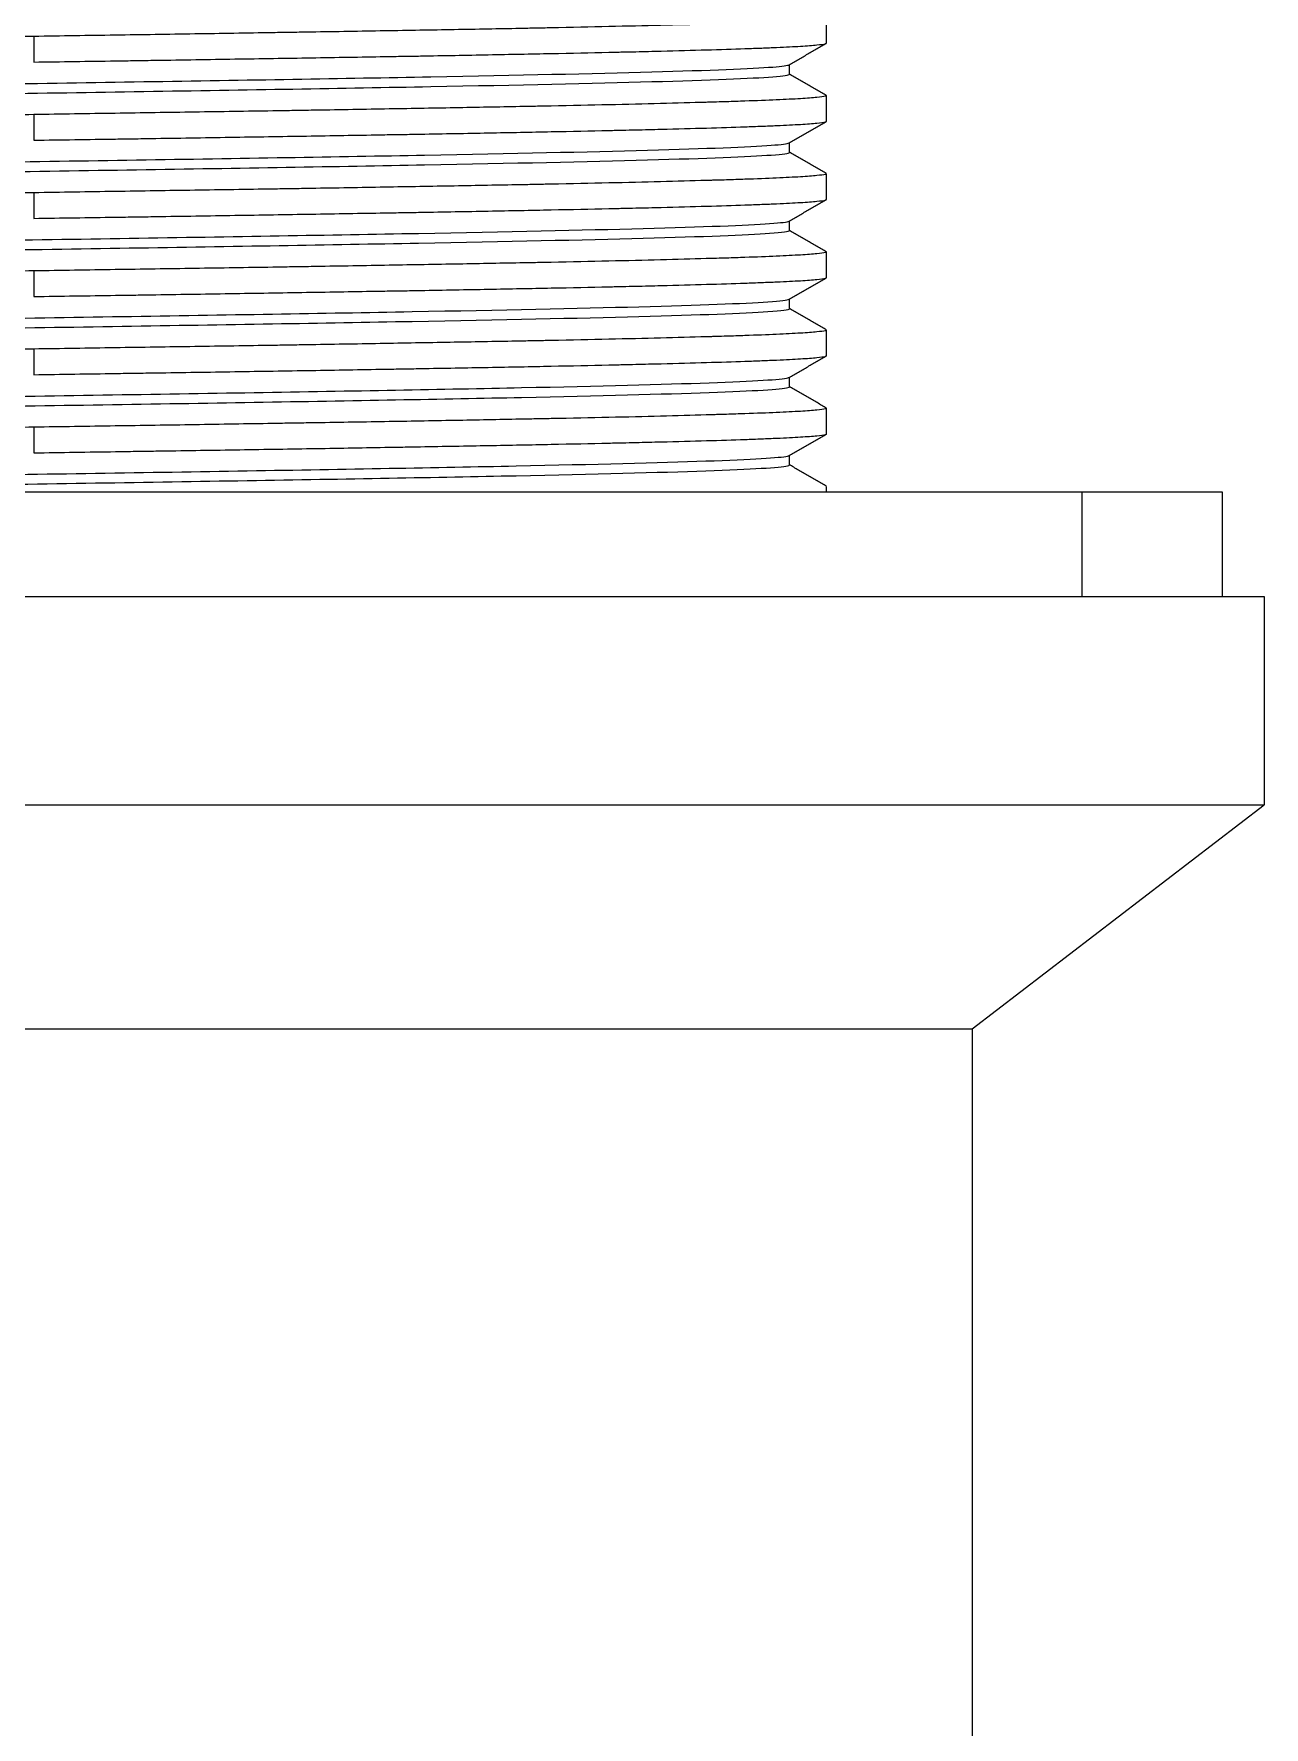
# Model space of a CAD drawing. Extents: x 16036 to 31646, y -36012 to -17126.
# Drawn here: x 16530.76 to 16554.36, y -17747.47 to -17714.97 of the extents above; entities that cross this region are included whole.
import ezdxf

# ---------------------------------------------------------------- set-up
doc = ezdxf.new("R2010")
doc.units = 0
doc.header["$MEASUREMENT"] = 0
doc.layers.get('0').update_dxf_attribs({"color": 3, "linetype": 'CONTINUOUS'})

msp = doc.modelspace()

# ---------------------------------------------------------------- linework, layer by layer
at = {"linetype": 'Continuous', "lineweight": 18}
for p, q in [((16545.964, -17715.145), (16545.964, -17714.653)), ((16545.964, -17716.645), (16545.964, -17716.153)), ((16545.251, -17717.239), (16545.248, -17717.237)), ((16545.964, -17718.145), (16545.964, -17717.653)), ((16545.964, -17719.645), (16545.964, -17719.153)), ((16545.964, -17721.145), (16545.964, -17720.653)), ((16545.964, -17722.645), (16545.964, -17722.153)), ((16545.964, -17723.764), (16545.964, -17723.653)), ((16550.873, -17723.764), (16506.564, -17723.764)), ((16553.564, -17723.764), (16550.873, -17723.764)), ((16553.564, -17725.764), (16553.564, -17723.764)), ((16505.764, -17725.764), (16554.364, -17725.764)), ((16554.364, -17725.764), (16554.364, -17729.764)), ((16505.764, -17729.764), (16554.364, -17729.764)), ((16548.764, -17734.064), (16554.364, -17729.764)), ((16511.364, -17734.064), (16548.764, -17734.064)), ((16548.764, -17734.064), (16548.764, -17748.064))]:
    msp.add_line(p, q, dxfattribs=at)
at = {"linetype": 'Continuous', "lineweight": 13}
for p, q in [((16530.755, -17715.018), (16530.755, -17715.51)), ((16530.755, -17716.518), (16530.755, -17717.01)), ((16530.755, -17718.018), (16530.755, -17718.51)), ((16530.755, -17719.518), (16530.755, -17720.01)), ((16530.755, -17721.018), (16530.755, -17721.51)), ((16530.755, -17722.518), (16530.755, -17723.01)), ((16550.873, -17725.764), (16550.873, -17723.764))]:
    msp.add_line(p, q, dxfattribs=at)
at = {"linetype": 'Continuous', "lineweight": 18}
for points, knots in [([(16545.964, -17714.653), (16545.964, -17714.657), (16545.956, -17714.662), (16545.912, -17714.674), (16545.858, -17714.682), (16545.739, -17714.694), (16545.693, -17714.698), (16545.588, -17714.706), (16545.529, -17714.71), (16545.334, -17714.721), (16545.18, -17714.729), (16544.826, -17714.744), (16544.625, -17714.752), (16544.288, -17714.764), (16544.17, -17714.768), (16543.984, -17714.774), (16543.888, -17714.777), (16543.79, -17714.78), (16543.723, -17714.782), (16543.689, -17714.783), (16543.383, -17714.792), (16543.091, -17714.799), (16542.468, -17714.815), (16542.137, -17714.822), (16541.438, -17714.838), (16541.069, -17714.846), (16540.583, -17714.856), (16540.484, -17714.858), (16540.285, -17714.862), (16540.184, -17714.864), (16539.879, -17714.87), (16539.672, -17714.874), (16539.042, -17714.885), (16538.177, -17714.901), (16537.26, -17714.916), (16536.554, -17714.928), (16536.315, -17714.931), (16535.953, -17714.937), (16535.831, -17714.939), (16535.647, -17714.942), (16535.585, -17714.943), (16535.462, -17714.945), (16535.4, -17714.946), (16534.845, -17714.955), (16534.346, -17714.963), (16533.337, -17714.979), (16532.828, -17714.987), (16531.799, -17715.002), (16531.28, -17715.01), (16530.755, -17715.018)], [0, 0, 0, 0, 0.03602, 0.03602, 0.100285, 0.100285, 0.132418, 0.132418, 0.164551, 0.164551, 0.228816, 0.228816, 0.293081, 0.293081, 0.325214, 0.325214, 0.34128, 0.349314, 0.349314, 0.357347, 0.357347, 0.421612, 0.421612, 0.485877, 0.485877, 0.550143, 0.550143, 0.566209, 0.566209, 0.582275, 0.582275, 0.614408, 0.614408, 0.678673, 0.742939, 0.742939, 0.775071, 0.775071, 0.791138, 0.791138, 0.799171, 0.799171, 0.807204, 0.807204, 0.871469, 0.871469, 0.935735, 0.935735, 1, 1, 1, 1]), ([(16530.755, -17715.018), (16530.25, -17715.025), (16529.745, -17715.033), (16529.115, -17715.042), (16528.989, -17715.044), (16528.737, -17715.048), (16528.611, -17715.05), (16528.234, -17715.056), (16527.985, -17715.06), (16527.241, -17715.071), (16526.261, -17715.086), (16525.304, -17715.101), (16524.595, -17715.112), (16524.361, -17715.115), (16524.011, -17715.121), (16523.837, -17715.124), (16523.663, -17715.127), (16523.548, -17715.129), (16523.49, -17715.13), (16522.974, -17715.138), (16522.528, -17715.146), (16521.663, -17715.161), (16521.244, -17715.169), (16520.431, -17715.184), (16520.038, -17715.191), (16519.469, -17715.202), (16519.282, -17715.206), (16518.916, -17715.213), (16518.738, -17715.217), (16518.217, -17715.229), (16517.89, -17715.236), (16517.272, -17715.252), (16516.982, -17715.259), (16516.439, -17715.274), (16516.187, -17715.281), (16515.925, -17715.29), (16515.896, -17715.291), (16515.839, -17715.292), (16515.755, -17715.295), (16515.674, -17715.298), (16515.516, -17715.304), (16515.417, -17715.307), (16515.136, -17715.319), (16514.807, -17715.334), (16514.567, -17715.349), (16514.372, -17715.364), (16514.298, -17715.371), (16514.246, -17715.379)], [0, 0, 0, 0, 0.0625, 0.0625, 0.078125, 0.078125, 0.09375, 0.09375, 0.125, 0.125, 0.1875, 0.25, 0.25, 0.28125, 0.28125, 0.296875, 0.304687, 0.304687, 0.3125, 0.3125, 0.375, 0.375, 0.4375, 0.4375, 0.5, 0.5, 0.53125, 0.53125, 0.5625, 0.5625, 0.625, 0.625, 0.6875, 0.6875, 0.75, 0.75, 0.757812, 0.757812, 0.765625, 0.78125, 0.78125, 0.8125, 0.8125, 0.875, 0.9375, 0.9375, 1, 1, 1, 1]), ([(16530.755, -17715.51), (16531.28, -17715.502), (16531.802, -17715.494), (16532.45, -17715.485), (16532.58, -17715.483), (16532.774, -17715.48), (16532.839, -17715.479), (16532.968, -17715.477), (16533.29, -17715.472), (16533.608, -17715.467), (16534.366, -17715.455), (16535.359, -17715.439), (16536.319, -17715.424), (16537.025, -17715.412), (16537.259, -17715.408), (16537.606, -17715.402), (16537.721, -17715.4), (16537.95, -17715.397), (16538.063, -17715.395), (16538.626, -17715.385), (16539.059, -17715.377), (16539.894, -17715.361), (16540.296, -17715.353), (16541.068, -17715.338), (16541.437, -17715.33), (16541.835, -17715.321), (16541.879, -17715.32), (16541.967, -17715.318), (16542.01, -17715.317), (16542.139, -17715.314), (16542.393, -17715.309), (16542.635, -17715.303), (16543.102, -17715.291), (16543.392, -17715.283), (16543.929, -17715.268), (16544.176, -17715.26), (16544.513, -17715.248), (16544.621, -17715.244), (16544.773, -17715.238), (16544.822, -17715.236), (16544.918, -17715.232), (16544.964, -17715.23), (16545.187, -17715.221), (16545.34, -17715.213), (16545.596, -17715.198), (16545.7, -17715.19), (16545.858, -17715.174), (16545.912, -17715.166), (16545.944, -17715.157), (16545.947, -17715.156), (16545.953, -17715.154), (16545.96, -17715.151), (16545.964, -17715.148), (16545.964, -17715.145), (16545.964, -17715.145)], [0, 0, 0, 0, 0.064309, 0.064309, 0.080386, 0.080386, 0.088424, 0.088424, 0.096463, 0.128617, 0.128617, 0.192926, 0.257235, 0.257235, 0.289389, 0.289389, 0.305466, 0.305466, 0.321543, 0.321543, 0.385852, 0.385852, 0.45016, 0.45016, 0.514469, 0.514469, 0.522508, 0.522508, 0.530546, 0.530546, 0.546623, 0.578778, 0.578778, 0.643086, 0.643086, 0.707395, 0.707395, 0.739549, 0.739549, 0.755626, 0.755626, 0.771704, 0.771704, 0.836012, 0.836012, 0.900321, 0.900321, 0.964629, 0.964629, 0.972668, 0.972668, 0.980707, 0.996784, 1, 1, 1, 1]), ([(16514.875, -17716.306), (16514.875, -17716.291), (16515.14, -17716.245), (16516.996, -17716.168), (16521.249, -17716.074), (16526.848, -17715.98), (16532.938, -17715.886), (16538.589, -17715.792), (16542.939, -17715.698), (16544.891, -17715.622), (16545.225, -17715.576), (16545.248, -17715.562)], [0, 0, 0, 0, 0.05886, 0.185074, 0.311288, 0.437501, 0.563715, 0.689929, 0.816142, 0.942356, 1, 1, 1, 1]), ([(16514.881, -17716.486), (16514.902, -17716.474), (16515.192, -17716.43), (16516.996, -17716.355), (16521.249, -17716.261), (16526.848, -17716.168), (16532.938, -17716.074), (16538.589, -17715.98), (16542.939, -17715.886), (16544.943, -17715.807), (16545.253, -17715.759), (16545.253, -17715.743)], [0, 0, 0, 0, 0.050032, 0.176322, 0.302613, 0.428903, 0.555194, 0.681484, 0.807775, 0.934065, 1, 1, 1, 1]), ([(16545.964, -17716.154), (16545.964, -17716.158), (16545.956, -17716.162), (16545.912, -17716.174), (16545.858, -17716.182), (16545.739, -17716.193), (16545.693, -17716.197), (16545.588, -17716.205), (16545.529, -17716.209), (16545.334, -17716.221), (16545.18, -17716.229), (16544.826, -17716.245), (16544.625, -17716.252), (16544.288, -17716.264), (16544.17, -17716.268), (16543.984, -17716.274), (16543.888, -17716.277), (16543.79, -17716.279), (16543.723, -17716.281), (16543.689, -17716.282), (16543.383, -17716.291), (16543.091, -17716.299), (16542.468, -17716.315), (16542.137, -17716.323), (16541.438, -17716.338), (16541.069, -17716.346), (16540.583, -17716.356), (16540.484, -17716.358), (16540.285, -17716.362), (16540.184, -17716.364), (16539.879, -17716.369), (16539.672, -17716.373), (16539.042, -17716.385), (16538.609, -17716.393), (16537.718, -17716.408), (16537.26, -17716.416), (16536.554, -17716.428), (16536.315, -17716.432), (16535.953, -17716.438), (16535.831, -17716.44), (16535.647, -17716.443), (16535.585, -17716.444), (16535.462, -17716.446), (16535.4, -17716.447), (16534.845, -17716.455), (16534.346, -17716.463), (16533.337, -17716.478), (16532.828, -17716.486), (16531.799, -17716.502), (16531.28, -17716.51), (16530.755, -17716.518)], [0, 0, 0, 0, 0.03602, 0.03602, 0.100286, 0.100286, 0.132418, 0.132418, 0.164551, 0.164551, 0.228816, 0.228816, 0.293082, 0.293082, 0.325214, 0.325214, 0.341281, 0.349314, 0.349314, 0.357347, 0.357347, 0.421612, 0.421612, 0.485878, 0.485878, 0.550143, 0.550143, 0.566209, 0.566209, 0.582276, 0.582276, 0.614408, 0.614408, 0.678673, 0.678673, 0.742939, 0.742939, 0.775071, 0.775071, 0.791138, 0.791138, 0.799171, 0.799171, 0.807204, 0.807204, 0.871469, 0.871469, 0.935735, 0.935735, 1, 1, 1, 1]), ([(16530.755, -17716.518), (16530.231, -17716.526), (16529.707, -17716.534), (16529.052, -17716.544), (16528.922, -17716.546), (16528.725, -17716.548), (16528.66, -17716.549), (16528.529, -17716.551), (16528.204, -17716.556), (16527.88, -17716.561), (16527.109, -17716.573), (16526.602, -17716.58), (16525.599, -17716.596), (16525.104, -17716.604), (16524.371, -17716.616), (16524.129, -17716.62), (16523.767, -17716.626), (16523.647, -17716.628), (16523.408, -17716.632), (16523.289, -17716.634), (16522.7, -17716.643), (16522.243, -17716.651), (16521.358, -17716.666), (16520.929, -17716.674), (16520.1, -17716.69), (16519.7, -17716.698), (16519.266, -17716.707), (16519.218, -17716.708), (16519.123, -17716.71), (16519.075, -17716.711), (16518.933, -17716.714), (16518.654, -17716.72), (16518.387, -17716.725), (16517.867, -17716.737), (16517.541, -17716.745), (16516.929, -17716.76), (16516.644, -17716.768), (16516.246, -17716.779), (16516.119, -17716.783), (16515.936, -17716.789), (16515.876, -17716.791), (16515.759, -17716.795), (16515.703, -17716.797), (16515.428, -17716.807), (16515.232, -17716.815), (16514.889, -17716.831), (16514.742, -17716.838), (16514.495, -17716.853), (16514.397, -17716.861), (16514.313, -17716.87), (16514.305, -17716.871), (16514.288, -17716.873), (16514.264, -17716.876), (16514.216, -17716.883), (16514.19, -17716.889), (16514.169, -17716.897), (16514.164, -17716.9), (16514.164, -17716.904)], [0, 0, 0, 0, 0.060829, 0.060829, 0.076036, 0.076036, 0.08364, 0.08364, 0.091244, 0.121658, 0.121658, 0.182487, 0.182487, 0.243316, 0.243316, 0.273731, 0.273731, 0.288938, 0.288938, 0.304146, 0.304146, 0.364975, 0.364975, 0.425804, 0.425804, 0.486633, 0.486633, 0.494237, 0.494237, 0.50184, 0.50184, 0.517047, 0.547462, 0.547462, 0.608291, 0.608291, 0.66912, 0.66912, 0.699535, 0.699535, 0.714742, 0.714742, 0.729949, 0.729949, 0.790778, 0.790778, 0.851608, 0.851608, 0.912437, 0.912437, 0.92004, 0.92004, 0.927644, 0.942851, 0.973266, 0.973266, 1, 1, 1, 1]), ([(16530.755, -17717.01), (16531.28, -17717.002), (16531.802, -17716.994), (16532.45, -17716.985), (16532.58, -17716.983), (16532.774, -17716.98), (16532.839, -17716.979), (16532.968, -17716.977), (16533.29, -17716.972), (16533.608, -17716.967), (16534.366, -17716.955), (16535.359, -17716.939), (16536.319, -17716.924), (16537.025, -17716.912), (16537.259, -17716.908), (16537.606, -17716.902), (16537.721, -17716.9), (16537.95, -17716.897), (16538.063, -17716.895), (16538.626, -17716.885), (16539.059, -17716.877), (16539.894, -17716.861), (16540.296, -17716.853), (16541.068, -17716.838), (16541.437, -17716.83), (16541.835, -17716.821), (16541.879, -17716.82), (16541.967, -17716.818), (16542.01, -17716.817), (16542.139, -17716.814), (16542.393, -17716.809), (16542.635, -17716.803), (16543.102, -17716.791), (16543.392, -17716.783), (16543.929, -17716.768), (16544.176, -17716.76), (16544.513, -17716.748), (16544.621, -17716.744), (16544.773, -17716.738), (16544.822, -17716.736), (16544.918, -17716.732), (16544.964, -17716.73), (16545.187, -17716.721), (16545.34, -17716.713), (16545.596, -17716.698), (16545.7, -17716.69), (16545.858, -17716.674), (16545.912, -17716.666), (16545.944, -17716.657), (16545.947, -17716.656), (16545.953, -17716.654), (16545.96, -17716.651), (16545.964, -17716.648), (16545.964, -17716.645), (16545.964, -17716.645)], [0, 0, 0, 0, 0.064309, 0.064309, 0.080386, 0.080386, 0.088425, 0.088425, 0.096463, 0.128617, 0.128617, 0.192926, 0.257235, 0.257235, 0.289389, 0.289389, 0.305467, 0.305467, 0.321544, 0.321544, 0.385852, 0.385852, 0.450161, 0.450161, 0.51447, 0.51447, 0.522509, 0.522509, 0.530547, 0.530547, 0.546624, 0.578779, 0.578779, 0.643087, 0.643087, 0.707396, 0.707396, 0.739551, 0.739551, 0.755628, 0.755628, 0.771705, 0.771705, 0.836014, 0.836014, 0.900322, 0.900322, 0.964631, 0.964631, 0.97267, 0.97267, 0.980708, 0.996786, 1, 1, 1, 1]), ([(16514.875, -17717.806), (16514.875, -17717.792), (16515.122, -17717.747), (16516.917, -17717.67), (16521.13, -17717.576), (16526.706, -17717.482), (16532.795, -17717.388), (16538.468, -17717.295), (16542.857, -17717.201), (16544.866, -17717.123), (16545.221, -17717.077), (16545.247, -17717.062)], [0, 0, 0, 0, 0.055865, 0.182171, 0.308477, 0.434783, 0.561088, 0.687394, 0.8137, 0.940006, 1, 1, 1, 1]), ([(16514.881, -17717.986), (16514.901, -17717.975), (16515.174, -17717.932), (16516.917, -17717.858), (16521.13, -17717.764), (16526.706, -17717.67), (16532.795, -17717.576), (16538.468, -17717.482), (16542.857, -17717.388), (16544.924, -17717.308), (16545.253, -17717.26), (16545.253, -17717.243)], [0, 0, 0, 0, 0.046994, 0.173285, 0.299575, 0.425865, 0.552155, 0.678446, 0.804736, 0.931026, 1, 1, 1, 1]), ([(16545.964, -17717.654), (16545.964, -17717.658), (16545.956, -17717.662), (16545.912, -17717.674), (16545.858, -17717.682), (16545.739, -17717.693), (16545.693, -17717.697), (16545.588, -17717.705), (16545.529, -17717.709), (16545.334, -17717.721), (16545.18, -17717.729), (16544.826, -17717.745), (16544.625, -17717.752), (16544.288, -17717.764), (16544.17, -17717.768), (16543.984, -17717.774), (16543.888, -17717.777), (16543.79, -17717.779), (16543.723, -17717.781), (16543.689, -17717.782), (16543.383, -17717.791), (16543.091, -17717.799), (16542.468, -17717.815), (16542.137, -17717.823), (16541.438, -17717.838), (16541.069, -17717.846), (16540.583, -17717.856), (16540.484, -17717.858), (16540.285, -17717.862), (16540.184, -17717.864), (16539.879, -17717.869), (16539.672, -17717.873), (16539.042, -17717.885), (16538.609, -17717.892), (16537.718, -17717.908), (16537.26, -17717.916), (16536.554, -17717.928), (16536.315, -17717.932), (16535.953, -17717.938), (16535.831, -17717.94), (16535.647, -17717.943), (16535.585, -17717.944), (16535.462, -17717.946), (16535.4, -17717.947), (16534.845, -17717.956), (16534.346, -17717.963), (16533.337, -17717.978), (16532.828, -17717.986), (16531.799, -17718.002), (16531.28, -17718.01), (16530.755, -17718.018)], [0, 0, 0, 0, 0.036019, 0.036019, 0.100285, 0.100285, 0.132418, 0.132418, 0.16455, 0.16455, 0.228816, 0.228816, 0.293081, 0.293081, 0.325214, 0.325214, 0.34128, 0.349313, 0.349313, 0.357346, 0.357346, 0.421612, 0.421612, 0.485877, 0.485877, 0.550142, 0.550142, 0.566209, 0.566209, 0.582275, 0.582275, 0.614408, 0.614408, 0.678673, 0.678673, 0.742939, 0.742939, 0.775071, 0.775071, 0.791138, 0.791138, 0.799171, 0.799171, 0.807204, 0.807204, 0.871469, 0.871469, 0.935735, 0.935735, 1, 1, 1, 1]), ([(16530.755, -17718.018), (16530.231, -17718.026), (16529.707, -17718.034), (16529.052, -17718.044), (16528.922, -17718.046), (16528.725, -17718.049), (16528.66, -17718.049), (16528.529, -17718.051), (16528.204, -17718.056), (16527.88, -17718.061), (16527.109, -17718.073), (16526.602, -17718.08), (16525.599, -17718.096), (16525.104, -17718.104), (16524.371, -17718.116), (16524.129, -17718.12), (16523.767, -17718.126), (16523.647, -17718.128), (16523.408, -17718.132), (16523.289, -17718.134), (16522.7, -17718.143), (16522.243, -17718.151), (16521.358, -17718.166), (16520.929, -17718.174), (16520.1, -17718.19), (16519.7, -17718.198), (16519.266, -17718.207), (16519.218, -17718.208), (16519.123, -17718.21), (16519.075, -17718.211), (16518.933, -17718.214), (16518.654, -17718.22), (16518.387, -17718.225), (16517.867, -17718.237), (16517.541, -17718.245), (16516.929, -17718.26), (16516.644, -17718.268), (16516.246, -17718.279), (16516.119, -17718.283), (16515.936, -17718.289), (16515.876, -17718.291), (16515.759, -17718.295), (16515.703, -17718.297), (16515.428, -17718.307), (16515.232, -17718.315), (16514.889, -17718.331), (16514.742, -17718.338), (16514.495, -17718.354), (16514.397, -17718.361), (16514.313, -17718.37), (16514.305, -17718.371), (16514.288, -17718.373), (16514.264, -17718.376), (16514.216, -17718.383), (16514.19, -17718.389), (16514.169, -17718.397), (16514.164, -17718.4), (16514.164, -17718.404)], [0, 0, 0, 0, 0.060829, 0.060829, 0.076036, 0.076036, 0.08364, 0.08364, 0.091244, 0.121658, 0.121658, 0.182487, 0.182487, 0.243316, 0.243316, 0.273731, 0.273731, 0.288938, 0.288938, 0.304145, 0.304145, 0.364975, 0.364975, 0.425804, 0.425804, 0.486633, 0.486633, 0.494236, 0.494236, 0.50184, 0.50184, 0.517047, 0.547462, 0.547462, 0.608291, 0.608291, 0.66912, 0.66912, 0.699535, 0.699535, 0.714742, 0.714742, 0.729949, 0.729949, 0.790778, 0.790778, 0.851607, 0.851607, 0.912436, 0.912436, 0.92004, 0.92004, 0.927644, 0.942851, 0.973266, 0.973266, 1, 1, 1, 1]), ([(16530.755, -17718.51), (16531.28, -17718.502), (16531.802, -17718.494), (16532.45, -17718.485), (16532.58, -17718.483), (16532.774, -17718.48), (16532.839, -17718.479), (16532.968, -17718.477), (16533.29, -17718.472), (16533.608, -17718.467), (16534.366, -17718.455), (16535.359, -17718.439), (16536.319, -17718.424), (16537.025, -17718.412), (16537.259, -17718.408), (16537.606, -17718.402), (16537.721, -17718.4), (16537.95, -17718.397), (16538.063, -17718.395), (16538.626, -17718.385), (16539.059, -17718.377), (16539.894, -17718.361), (16540.296, -17718.353), (16541.068, -17718.338), (16541.437, -17718.33), (16541.835, -17718.321), (16541.879, -17718.32), (16541.967, -17718.318), (16542.01, -17718.317), (16542.139, -17718.314), (16542.393, -17718.309), (16542.635, -17718.303), (16543.102, -17718.291), (16543.392, -17718.283), (16543.929, -17718.268), (16544.176, -17718.26), (16544.513, -17718.248), (16544.621, -17718.244), (16544.773, -17718.238), (16544.822, -17718.236), (16544.918, -17718.232), (16544.964, -17718.23), (16545.187, -17718.221), (16545.34, -17718.213), (16545.596, -17718.198), (16545.7, -17718.19), (16545.858, -17718.174), (16545.912, -17718.166), (16545.944, -17718.157), (16545.947, -17718.156), (16545.953, -17718.154), (16545.96, -17718.151), (16545.964, -17718.148), (16545.964, -17718.145), (16545.964, -17718.145)], [0, 0, 0, 0, 0.064309, 0.064309, 0.080386, 0.080386, 0.088424, 0.088424, 0.096463, 0.128617, 0.128617, 0.192926, 0.257235, 0.257235, 0.289389, 0.289389, 0.305466, 0.305466, 0.321543, 0.321543, 0.385852, 0.385852, 0.450161, 0.450161, 0.51447, 0.51447, 0.522508, 0.522508, 0.530547, 0.530547, 0.546624, 0.578778, 0.578778, 0.643087, 0.643087, 0.707396, 0.707396, 0.73955, 0.73955, 0.755627, 0.755627, 0.771704, 0.771704, 0.836013, 0.836013, 0.900322, 0.900322, 0.96463, 0.96463, 0.972669, 0.972669, 0.980708, 0.996785, 1, 1, 1, 1]), ([(16514.875, -17719.305), (16514.875, -17719.292), (16515.106, -17719.248), (16516.84, -17719.172), (16521.011, -17719.078), (16526.565, -17718.985), (16532.652, -17718.891), (16538.345, -17718.797), (16542.773, -17718.703), (16544.849, -17718.625), (16545.221, -17718.578), (16545.248, -17718.562)], [0, 0, 0, 0, 0.052688, 0.178948, 0.305207, 0.431467, 0.557726, 0.683986, 0.810246, 0.936505, 1, 1, 1, 1]), ([(16514.881, -17719.486), (16514.9, -17719.475), (16515.156, -17719.433), (16516.84, -17719.36), (16521.011, -17719.266), (16526.565, -17719.172), (16532.652, -17719.078), (16538.345, -17718.984), (16542.773, -17718.89), (16544.905, -17718.81), (16545.253, -17718.761), (16545.253, -17718.743)], [0, 0, 0, 0, 0.043836, 0.170126, 0.296416, 0.422707, 0.548997, 0.675287, 0.801578, 0.927868, 1, 1, 1, 1]), ([(16545.964, -17719.154), (16545.964, -17719.158), (16545.956, -17719.162), (16545.912, -17719.174), (16545.858, -17719.182), (16545.739, -17719.193), (16545.693, -17719.197), (16545.588, -17719.205), (16545.529, -17719.209), (16545.334, -17719.221), (16545.18, -17719.229), (16544.826, -17719.245), (16544.625, -17719.252), (16544.288, -17719.264), (16544.17, -17719.268), (16543.984, -17719.274), (16543.888, -17719.277), (16543.79, -17719.28), (16543.723, -17719.281), (16543.689, -17719.282), (16543.383, -17719.291), (16543.091, -17719.299), (16542.468, -17719.315), (16542.137, -17719.323), (16541.438, -17719.338), (16541.069, -17719.346), (16540.583, -17719.356), (16540.484, -17719.358), (16540.285, -17719.362), (16540.184, -17719.364), (16539.879, -17719.369), (16539.672, -17719.373), (16539.042, -17719.385), (16538.609, -17719.392), (16537.718, -17719.408), (16537.26, -17719.416), (16536.554, -17719.428), (16536.315, -17719.432), (16535.953, -17719.438), (16535.831, -17719.44), (16535.647, -17719.443), (16535.585, -17719.444), (16535.462, -17719.446), (16535.4, -17719.447), (16534.845, -17719.456), (16534.346, -17719.463), (16533.337, -17719.479), (16532.828, -17719.486), (16531.799, -17719.502), (16531.28, -17719.51), (16530.755, -17719.518)], [0, 0, 0, 0, 0.036021, 0.036021, 0.100286, 0.100286, 0.132419, 0.132419, 0.164552, 0.164552, 0.228817, 0.228817, 0.293082, 0.293082, 0.325215, 0.325215, 0.341281, 0.349314, 0.349314, 0.357347, 0.357347, 0.421613, 0.421613, 0.485878, 0.485878, 0.550143, 0.550143, 0.566209, 0.566209, 0.582276, 0.582276, 0.614408, 0.614408, 0.678674, 0.678674, 0.742939, 0.742939, 0.775072, 0.775072, 0.791138, 0.791138, 0.799171, 0.799171, 0.807204, 0.807204, 0.871469, 0.871469, 0.935735, 0.935735, 1, 1, 1, 1]), ([(16530.755, -17719.518), (16530.231, -17719.526), (16529.707, -17719.534), (16529.052, -17719.544), (16528.922, -17719.546), (16528.725, -17719.549), (16528.66, -17719.55), (16528.529, -17719.551), (16528.204, -17719.556), (16527.88, -17719.561), (16527.109, -17719.573), (16526.602, -17719.58), (16525.599, -17719.596), (16525.104, -17719.604), (16524.371, -17719.616), (16524.129, -17719.62), (16523.767, -17719.626), (16523.647, -17719.628), (16523.408, -17719.632), (16523.289, -17719.634), (16522.7, -17719.643), (16522.243, -17719.651), (16521.358, -17719.666), (16520.929, -17719.674), (16520.1, -17719.69), (16519.7, -17719.698), (16519.266, -17719.707), (16519.218, -17719.708), (16519.123, -17719.71), (16519.075, -17719.711), (16518.933, -17719.714), (16518.654, -17719.72), (16518.387, -17719.725), (16517.867, -17719.737), (16517.541, -17719.745), (16516.929, -17719.76), (16516.644, -17719.768), (16516.246, -17719.779), (16516.119, -17719.783), (16515.936, -17719.789), (16515.876, -17719.791), (16515.759, -17719.795), (16515.703, -17719.797), (16515.428, -17719.807), (16515.232, -17719.815), (16514.889, -17719.831), (16514.742, -17719.838), (16514.495, -17719.854), (16514.397, -17719.861), (16514.313, -17719.87), (16514.305, -17719.871), (16514.288, -17719.873), (16514.264, -17719.876), (16514.216, -17719.883), (16514.19, -17719.889), (16514.169, -17719.897), (16514.164, -17719.9), (16514.164, -17719.903)], [0, 0, 0, 0, 0.060829, 0.060829, 0.076036, 0.076036, 0.08364, 0.08364, 0.091244, 0.121658, 0.121658, 0.182487, 0.182487, 0.243316, 0.243316, 0.273731, 0.273731, 0.288938, 0.288938, 0.304145, 0.304145, 0.364974, 0.364974, 0.425803, 0.425803, 0.486632, 0.486632, 0.494236, 0.494236, 0.50184, 0.50184, 0.517047, 0.547461, 0.547461, 0.608291, 0.608291, 0.66912, 0.66912, 0.699534, 0.699534, 0.714741, 0.714741, 0.729949, 0.729949, 0.790778, 0.790778, 0.851607, 0.851607, 0.912436, 0.912436, 0.920039, 0.920039, 0.927643, 0.94285, 0.973265, 0.973265, 1, 1, 1, 1]), ([(16530.755, -17720.01), (16531.28, -17720.002), (16531.802, -17719.994), (16532.45, -17719.985), (16532.58, -17719.983), (16532.774, -17719.98), (16532.839, -17719.979), (16532.968, -17719.977), (16533.29, -17719.972), (16533.608, -17719.967), (16534.366, -17719.955), (16535.359, -17719.939), (16536.319, -17719.924), (16537.025, -17719.912), (16537.259, -17719.908), (16537.606, -17719.902), (16537.721, -17719.901), (16537.95, -17719.897), (16538.063, -17719.895), (16538.626, -17719.885), (16539.059, -17719.877), (16539.894, -17719.861), (16540.296, -17719.853), (16541.068, -17719.838), (16541.437, -17719.83), (16541.835, -17719.821), (16541.879, -17719.82), (16541.967, -17719.818), (16542.01, -17719.817), (16542.139, -17719.814), (16542.393, -17719.809), (16542.635, -17719.803), (16543.102, -17719.791), (16543.392, -17719.783), (16543.929, -17719.768), (16544.176, -17719.76), (16544.513, -17719.748), (16544.621, -17719.744), (16544.773, -17719.738), (16544.822, -17719.736), (16544.918, -17719.732), (16544.964, -17719.73), (16545.187, -17719.721), (16545.34, -17719.713), (16545.596, -17719.698), (16545.7, -17719.69), (16545.858, -17719.674), (16545.912, -17719.666), (16545.944, -17719.657), (16545.947, -17719.656), (16545.953, -17719.654), (16545.96, -17719.651), (16545.964, -17719.648), (16545.964, -17719.645), (16545.964, -17719.645)], [0, 0, 0, 0, 0.064309, 0.064309, 0.080386, 0.080386, 0.088424, 0.088424, 0.096463, 0.128617, 0.128617, 0.192926, 0.257235, 0.257235, 0.289389, 0.289389, 0.305466, 0.305466, 0.321543, 0.321543, 0.385852, 0.385852, 0.450161, 0.450161, 0.51447, 0.51447, 0.522508, 0.522508, 0.530547, 0.530547, 0.546624, 0.578778, 0.578778, 0.643087, 0.643087, 0.707396, 0.707396, 0.73955, 0.73955, 0.755627, 0.755627, 0.771704, 0.771704, 0.836013, 0.836013, 0.900322, 0.900322, 0.96463, 0.96463, 0.972669, 0.972669, 0.980708, 0.996785, 1, 1, 1, 1]), ([(16522.277, -17720.559), (16523.592, -17720.535), (16526.892, -17720.48), (16532.509, -17720.393), (16538.222, -17720.299), (16542.689, -17720.205), (16544.827, -17720.126), (16545.22, -17720.078), (16545.248, -17720.062)], [0, 0, 0, 0, 0.145265, 0.334116, 0.522966, 0.711817, 0.900668, 1, 1, 1, 1]), ([(16522.277, -17720.746), (16523.592, -17720.722), (16526.892, -17720.667), (16532.509, -17720.58), (16538.222, -17720.486), (16542.689, -17720.393), (16544.884, -17720.311), (16545.253, -17720.262), (16545.253, -17720.243)], [0, 0, 0, 0, 0.143442, 0.329922, 0.516403, 0.702883, 0.889364, 1, 1, 1, 1]), ([(16545.964, -17720.653), (16545.964, -17720.658), (16545.956, -17720.662), (16545.912, -17720.674), (16545.858, -17720.682), (16545.739, -17720.693), (16545.693, -17720.697), (16545.588, -17720.705), (16545.529, -17720.709), (16545.334, -17720.721), (16545.18, -17720.729), (16544.826, -17720.745), (16544.625, -17720.752), (16544.288, -17720.764), (16544.17, -17720.768), (16543.984, -17720.774), (16543.888, -17720.777), (16543.79, -17720.78), (16543.723, -17720.781), (16543.689, -17720.782), (16543.383, -17720.791), (16543.091, -17720.799), (16542.468, -17720.815), (16542.137, -17720.822), (16541.438, -17720.838), (16541.069, -17720.846), (16540.583, -17720.856), (16540.484, -17720.858), (16540.285, -17720.862), (16540.184, -17720.864), (16539.879, -17720.87), (16539.672, -17720.873), (16539.042, -17720.885), (16538.609, -17720.892), (16537.718, -17720.908), (16537.26, -17720.916), (16536.554, -17720.928), (16536.315, -17720.932), (16535.953, -17720.938), (16535.831, -17720.94), (16535.647, -17720.943), (16535.585, -17720.944), (16535.462, -17720.946), (16535.4, -17720.947), (16534.845, -17720.956), (16534.346, -17720.963), (16533.337, -17720.979), (16532.828, -17720.986), (16531.799, -17721.002), (16531.28, -17721.01), (16530.755, -17721.018)], [0, 0, 0, 0, 0.03602, 0.03602, 0.100286, 0.100286, 0.132418, 0.132418, 0.164551, 0.164551, 0.228816, 0.228816, 0.293082, 0.293082, 0.325214, 0.325214, 0.341281, 0.349314, 0.349314, 0.357347, 0.357347, 0.421612, 0.421612, 0.485877, 0.485877, 0.550143, 0.550143, 0.566209, 0.566209, 0.582275, 0.582275, 0.614408, 0.614408, 0.678673, 0.678673, 0.742939, 0.742939, 0.775071, 0.775071, 0.791138, 0.791138, 0.799171, 0.799171, 0.807204, 0.807204, 0.871469, 0.871469, 0.935735, 0.935735, 1, 1, 1, 1]), ([(16530.755, -17721.018), (16530.368, -17721.024), (16529.981, -17721.03), (16529.401, -17721.038), (16529.207, -17721.041), (16528.917, -17721.046), (16528.821, -17721.047), (16528.628, -17721.05), (16528.531, -17721.051), (16528.05, -17721.059), (16527.669, -17721.064), (16526.914, -17721.076), (16526.54, -17721.081), (16525.799, -17721.093), (16525.432, -17721.099), (16524.704, -17721.11), (16524.344, -17721.116), (16523.898, -17721.124), (16523.809, -17721.125), (16523.632, -17721.128), (16523.543, -17721.129), (16523.279, -17721.134), (16523.104, -17721.137), (16522.585, -17721.145), (16522.246, -17721.151), (16521.913, -17721.157)], [0, 0, 0, 0, 0.125, 0.125, 0.1875, 0.1875, 0.21875, 0.21875, 0.25, 0.25, 0.375, 0.375, 0.5, 0.5, 0.625, 0.625, 0.75, 0.75, 0.78125, 0.78125, 0.8125, 0.8125, 0.875, 0.875, 1, 1, 1, 1]), ([(16530.755, -17721.51), (16531.28, -17721.502), (16531.802, -17721.494), (16532.45, -17721.484), (16532.58, -17721.482), (16532.774, -17721.479), (16532.839, -17721.478), (16532.968, -17721.476), (16533.29, -17721.471), (16533.608, -17721.467), (16534.366, -17721.455), (16534.862, -17721.447), (16535.839, -17721.432), (16536.319, -17721.424), (16537.025, -17721.412), (16537.259, -17721.408), (16537.606, -17721.402), (16537.721, -17721.4), (16537.95, -17721.396), (16538.063, -17721.394), (16538.626, -17721.384), (16539.059, -17721.377), (16539.894, -17721.361), (16540.296, -17721.354), (16541.068, -17721.338), (16541.437, -17721.33), (16541.835, -17721.321), (16541.879, -17721.32), (16541.967, -17721.318), (16542.01, -17721.317), (16542.139, -17721.314), (16542.393, -17721.308), (16542.635, -17721.302), (16543.102, -17721.291), (16543.392, -17721.283), (16543.929, -17721.268), (16544.176, -17721.26), (16544.513, -17721.248), (16544.621, -17721.244), (16544.773, -17721.238), (16544.822, -17721.236), (16544.918, -17721.232), (16544.964, -17721.23), (16545.187, -17721.22), (16545.34, -17721.213), (16545.596, -17721.197), (16545.7, -17721.189), (16545.858, -17721.174), (16545.912, -17721.166), (16545.944, -17721.158), (16545.947, -17721.157), (16545.953, -17721.155), (16545.96, -17721.152), (16545.964, -17721.148), (16545.964, -17721.146), (16545.964, -17721.145)], [0, 0, 0, 0, 0.064309, 0.064309, 0.080386, 0.080386, 0.088424, 0.088424, 0.096463, 0.128617, 0.128617, 0.192926, 0.192926, 0.257235, 0.257235, 0.289389, 0.289389, 0.305466, 0.305466, 0.321544, 0.321544, 0.385852, 0.385852, 0.450161, 0.450161, 0.51447, 0.51447, 0.522508, 0.522508, 0.530547, 0.530547, 0.546624, 0.578778, 0.578778, 0.643087, 0.643087, 0.707396, 0.707396, 0.73955, 0.73955, 0.755627, 0.755627, 0.771705, 0.771705, 0.836013, 0.836013, 0.900322, 0.900322, 0.964631, 0.964631, 0.972669, 0.972669, 0.980708, 0.996785, 1, 1, 1, 1]), ([(16514.874, -17722.306), (16514.874, -17722.28), (16515.474, -17722.222), (16518.353, -17722.133), (16523.189, -17722.04), (16529.074, -17721.946), (16535.111, -17721.852), (16540.377, -17721.758), (16544.068, -17721.664), (16545.147, -17721.599), (16545.243, -17721.565), (16545.248, -17721.562)], [0, 0, 0, 0, 0.105309, 0.23163, 0.357951, 0.484272, 0.610593, 0.736914, 0.863235, 0.989556, 1, 1, 1, 1]), ([(16514.879, -17722.487), (16514.919, -17722.463), (16515.541, -17722.408), (16518.353, -17722.321), (16523.189, -17722.227), (16529.074, -17722.133), (16535.111, -17722.039), (16540.377, -17721.945), (16544.068, -17721.851), (16545.183, -17721.784), (16545.254, -17721.748), (16545.254, -17721.743)], [0, 0, 0, 0, 0.096979, 0.223208, 0.349437, 0.475666, 0.601895, 0.728125, 0.854354, 0.980583, 1, 1, 1, 1]), ([(16545.964, -17722.153), (16545.964, -17722.157), (16545.956, -17722.162), (16545.912, -17722.174), (16545.858, -17722.182), (16545.739, -17722.194), (16545.693, -17722.198), (16545.588, -17722.206), (16545.529, -17722.21), (16545.334, -17722.221), (16545.18, -17722.229), (16544.826, -17722.244), (16544.625, -17722.252), (16544.288, -17722.264), (16544.17, -17722.267), (16543.984, -17722.273), (16543.888, -17722.276), (16543.79, -17722.279), (16543.723, -17722.281), (16543.689, -17722.282), (16543.383, -17722.292), (16543.091, -17722.299), (16542.468, -17722.315), (16542.137, -17722.323), (16541.438, -17722.338), (16541.069, -17722.346), (16540.583, -17722.355), (16540.484, -17722.357), (16540.285, -17722.361), (16540.184, -17722.363), (16539.879, -17722.369), (16539.672, -17722.373), (16539.042, -17722.385), (16538.177, -17722.401), (16537.26, -17722.416), (16536.554, -17722.428), (16536.315, -17722.432), (16535.953, -17722.437), (16535.831, -17722.439), (16535.647, -17722.442), (16535.585, -17722.443), (16535.462, -17722.445), (16535.4, -17722.446), (16534.845, -17722.455), (16534.346, -17722.463), (16533.337, -17722.479), (16532.828, -17722.487), (16531.799, -17722.502), (16531.28, -17722.51), (16530.755, -17722.518)], [0, 0, 0, 0, 0.036022, 0.036022, 0.100287, 0.100287, 0.132419, 0.132419, 0.164552, 0.164552, 0.228817, 0.228817, 0.293082, 0.293082, 0.325215, 0.325215, 0.341281, 0.349315, 0.349315, 0.357348, 0.357348, 0.421613, 0.421613, 0.485878, 0.485878, 0.550143, 0.550143, 0.56621, 0.56621, 0.582276, 0.582276, 0.614409, 0.614409, 0.678674, 0.742939, 0.742939, 0.775072, 0.775072, 0.791138, 0.791138, 0.799171, 0.799171, 0.807204, 0.807204, 0.87147, 0.87147, 0.935735, 0.935735, 1, 1, 1, 1]), ([(16530.755, -17722.518), (16530.231, -17722.526), (16529.707, -17722.533), (16529.052, -17722.543), (16528.922, -17722.545), (16528.725, -17722.548), (16528.66, -17722.549), (16528.529, -17722.551), (16528.204, -17722.556), (16527.88, -17722.561), (16527.109, -17722.573), (16526.094, -17722.589), (16525.104, -17722.604), (16524.371, -17722.616), (16524.129, -17722.619), (16523.767, -17722.625), (16523.647, -17722.627), (16523.408, -17722.631), (16523.289, -17722.633), (16522.7, -17722.643), (16522.243, -17722.651), (16521.358, -17722.667), (16520.929, -17722.674), (16520.1, -17722.69), (16519.7, -17722.698), (16519.266, -17722.706), (16519.218, -17722.707), (16519.123, -17722.709), (16519.075, -17722.71), (16518.933, -17722.713), (16518.654, -17722.719), (16518.387, -17722.725), (16517.867, -17722.736), (16517.541, -17722.744), (16516.929, -17722.76), (16516.644, -17722.768), (16516.246, -17722.78), (16516.119, -17722.784), (16515.936, -17722.79), (16515.876, -17722.792), (16515.759, -17722.795), (16515.703, -17722.797), (16515.428, -17722.807), (16515.232, -17722.815), (16514.889, -17722.83), (16514.742, -17722.838), (16514.495, -17722.854), (16514.397, -17722.862), (16514.313, -17722.871), (16514.305, -17722.872), (16514.288, -17722.874), (16514.264, -17722.877), (16514.216, -17722.883), (16514.19, -17722.889), (16514.169, -17722.896), (16514.164, -17722.9), (16514.164, -17722.903)], [0, 0, 0, 0, 0.060829, 0.060829, 0.076036, 0.076036, 0.08364, 0.08364, 0.091244, 0.121658, 0.121658, 0.182487, 0.243316, 0.243316, 0.273731, 0.273731, 0.288938, 0.288938, 0.304146, 0.304146, 0.364975, 0.364975, 0.425804, 0.425804, 0.486633, 0.486633, 0.494237, 0.494237, 0.50184, 0.50184, 0.517048, 0.547462, 0.547462, 0.608291, 0.608291, 0.66912, 0.66912, 0.699535, 0.699535, 0.714742, 0.714742, 0.729949, 0.729949, 0.790779, 0.790779, 0.851608, 0.851608, 0.912437, 0.912437, 0.92004, 0.92004, 0.927644, 0.942851, 0.973266, 0.973266, 1, 1, 1, 1]), ([(16530.755, -17723.01), (16531.28, -17723.002), (16531.802, -17722.994), (16532.45, -17722.984), (16532.58, -17722.982), (16532.774, -17722.979), (16532.839, -17722.978), (16532.968, -17722.976), (16533.29, -17722.971), (16533.608, -17722.967), (16534.366, -17722.955), (16534.862, -17722.947), (16535.839, -17722.932), (16536.319, -17722.924), (16537.025, -17722.912), (16537.259, -17722.908), (16537.606, -17722.902), (16537.721, -17722.9), (16537.95, -17722.896), (16538.063, -17722.894), (16538.626, -17722.884), (16539.059, -17722.877), (16539.894, -17722.861), (16540.296, -17722.854), (16541.068, -17722.838), (16541.437, -17722.83), (16541.835, -17722.821), (16541.879, -17722.82), (16541.967, -17722.818), (16542.01, -17722.817), (16542.139, -17722.814), (16542.393, -17722.808), (16542.635, -17722.802), (16543.102, -17722.791), (16543.392, -17722.783), (16543.929, -17722.768), (16544.176, -17722.76), (16544.513, -17722.748), (16544.621, -17722.744), (16544.773, -17722.738), (16544.822, -17722.736), (16544.918, -17722.732), (16544.964, -17722.73), (16545.187, -17722.72), (16545.34, -17722.713), (16545.596, -17722.697), (16545.7, -17722.689), (16545.858, -17722.674), (16545.912, -17722.666), (16545.944, -17722.658), (16545.947, -17722.657), (16545.953, -17722.655), (16545.96, -17722.652), (16545.964, -17722.648), (16545.964, -17722.646), (16545.964, -17722.645)], [0, 0, 0, 0, 0.064309, 0.064309, 0.080386, 0.080386, 0.088424, 0.088424, 0.096463, 0.128617, 0.128617, 0.192926, 0.192926, 0.257235, 0.257235, 0.289389, 0.289389, 0.305466, 0.305466, 0.321543, 0.321543, 0.385852, 0.385852, 0.450161, 0.450161, 0.514469, 0.514469, 0.522508, 0.522508, 0.530546, 0.530546, 0.546624, 0.578778, 0.578778, 0.643087, 0.643087, 0.707395, 0.707395, 0.73955, 0.73955, 0.755627, 0.755627, 0.771704, 0.771704, 0.836013, 0.836013, 0.900321, 0.900321, 0.96463, 0.96463, 0.972669, 0.972669, 0.980707, 0.996784, 1, 1, 1, 1]), ([(16515.106, -17723.764), (16515.232, -17723.752), (16515.895, -17723.71), (16518.258, -17723.636), (16523.059, -17723.542), (16528.929, -17723.448), (16534.973, -17723.354), (16540.268, -17723.26), (16544.004, -17723.166), (16545.137, -17723.1), (16545.243, -17723.065), (16545.249, -17723.062)], [0, 0, 0, 0, 0.048727, 0.182438, 0.316148, 0.449859, 0.583569, 0.71728, 0.850991, 0.984701, 1, 1, 1, 1]), ([(16521.351, -17723.764), (16521.951, -17723.752), (16524.295, -17723.71), (16528.929, -17723.635), (16534.973, -17723.541), (16540.268, -17723.448), (16544.004, -17723.354), (16545.173, -17723.285), (16545.254, -17723.249), (16545.254, -17723.243)], [0, 0, 0, 0, 0.066366, 0.246578, 0.426789, 0.607001, 0.787212, 0.967424, 1, 1, 1, 1])]:
    msp.add_open_spline(points, degree=3, knots=knots, dxfattribs=at)
for points in [[(16545.248, -17715.562), (16545.606, -17715.355), (16545.964, -17715.148)], [(16545.253, -17715.743), (16545.253, -17715.651), (16545.253, -17715.559)], [(16545.963, -17716.15), (16545.608, -17715.945), (16545.253, -17715.74)], [(16545.247, -17717.062), (16545.605, -17716.855), (16545.963, -17716.649)], [(16545.253, -17717.243), (16545.253, -17717.151), (16545.253, -17717.059)], [(16545.963, -17717.65), (16545.608, -17717.445), (16545.253, -17717.24)], [(16545.248, -17718.562), (16545.606, -17718.355), (16545.964, -17718.148)], [(16545.253, -17718.743), (16545.253, -17718.651), (16545.253, -17718.559)], [(16545.963, -17719.15), (16545.608, -17718.945), (16545.253, -17718.74)], [(16545.247, -17720.062), (16545.605, -17719.855), (16545.963, -17719.648)], [(16545.253, -17720.243), (16545.253, -17720.151), (16545.253, -17720.059)], [(16545.963, -17720.65), (16545.608, -17720.445), (16545.253, -17720.24)], [(16545.248, -17721.562), (16545.606, -17721.356), (16545.964, -17721.149)], [(16545.964, -17722.15), (16545.606, -17721.943), (16545.248, -17721.737)], [(16545.254, -17721.743), (16545.254, -17721.651), (16545.254, -17721.559)], [(16545.249, -17723.062), (16545.607, -17722.855), (16545.965, -17722.648)], [(16545.963, -17723.65), (16545.605, -17723.443), (16545.247, -17723.236)], [(16545.254, -17723.243), (16545.254, -17723.151), (16545.254, -17723.059)]]:
    msp.add_open_spline(points, degree=2, dxfattribs=at)

doc.saveas('drawing.dxf')
